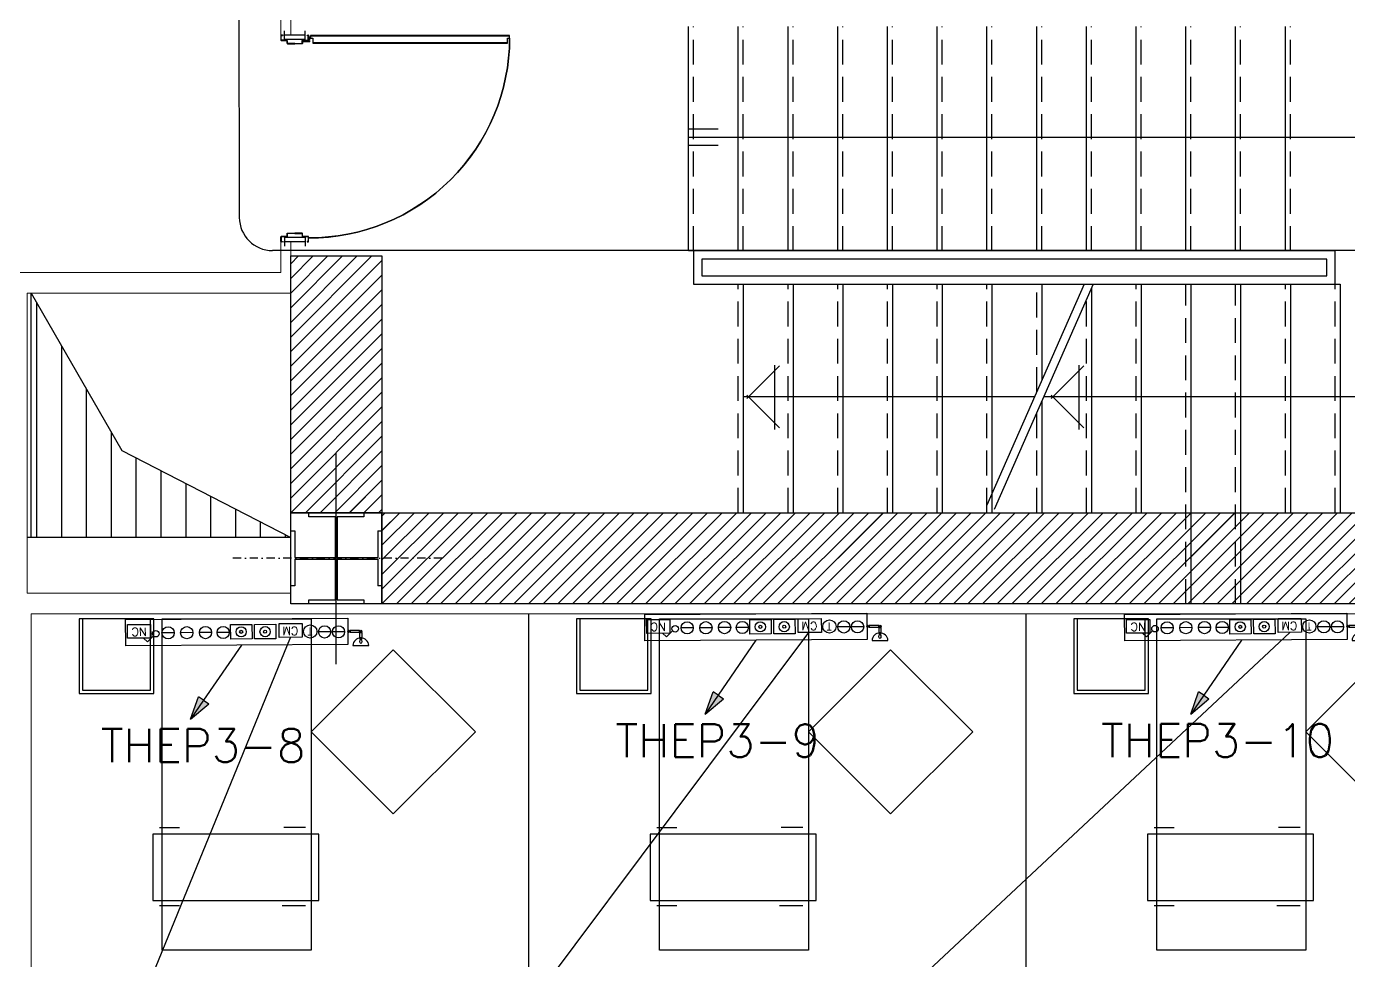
# Model space of a CAD drawing. Header units: inches. Extents: x 567429 to 582707, y 126347 to 133675.
# Drawn here: x 575581 to 576379, y 128098 to 128661 of the extents above; entities that cross this region are included whole.
import ezdxf
from ezdxf.enums import TextEntityAlignment as Align

# ---------------------------------------------------------------- set-up
doc = ezdxf.new("R2010")
doc.units = ezdxf.units.IN
doc.header["$MEASUREMENT"] = 0
for name, pattern in [('DASHDOT2', [0.5, 0.25, -0.125, 0, -0.125]), ('DASHED', [0.75, 0.5, -0.25]), ('DASHED2', [0.375, 0.25, -0.125])]:
    doc.linetypes.add(name, pattern=pattern)
for name, color, linetype in [('1', 15, 'Continuous'), ('2', 1, 'Continuous'), ('CONSUL', 3, 'Continuous'), ('Door', 1, 'Continuous'), ('ELECT', 3, 'Continuous'), ('FIRE WIRE', 4, 'Continuous'), ('mobl', 11, 'Continuous'), ('NEW BORESHI', 6, 'Continuous'), ('NURSE CALL WIRE', 4, 'Continuous'), ('pelle', 1, 'Continuous'), ('SOCKET', 3, 'Continuous'), ('SOCKET WIRE', 4, 'Continuous'), ('SOTOON', 2, 'Continuous'), ('wall', 4, 'Continuous'), ('wall kanaf', 4, 'Continuous')]:
    doc.layers.add(name, color=color, linetype=linetype)
doc.styles.add('2floorplan$0$style1', font='romans.shx', dxfattribs={"height": 40})
doc.styles.add('ISOCP', font='isocp.shx')
doc.styles.add('ROMANS', font='romans.shx')
doc.linetypes.add('ZIGZAG', pattern='A,0.0001,-0.2,[131,ltypeshp.shx,S=0.2,R=0,X=-0.2,Y=0],-0.4,[131,ltypeshp.shx,S=0.2,R=180,X=0.2,Y=0],-0.2', length=0.8001)

# ---------------------------------------------------------------- blocks, each defined once
blk = doc.blocks.new('D-125')
at = {"layer": 'Door', "ltscale": 8}
for p, q in [((-6.82, 10.41), (-6.82, 123.41)), ((-3.12, 124.61), (-3.12, 9.21))]:
    blk.add_line(p, q, dxfattribs=at)
at = {"layer": 'Door', "color": 15, "linetype": 'DASHED'}
for p, q in [((-6.48, 8.69), (-6.48, 4.5)), ((-6.48, 8.69), (-4.47, 8.69)), ((-5.99, 8.36), (-5.99, 4.48)), ((-5.99, 8.36), (-4.47, 8.36))]:
    blk.add_line(p, q, dxfattribs=at)
at = {"layer": 'Door', "color": 15}
for p, q in [((-4.83, 8.52), (-3.37, 8.52)), ((-4.1, 7.79), (-4.1, 9.25))]:
    blk.add_line(p, q, dxfattribs=at)
at = {"layer": 'Door', "ltscale": 8}
blk.add_lwpolyline([(-4.32, 123.41), (-4.32, 124.61), (-2.72, 124.61), (-2.72, 9.21), (-4.32, 9.21), (-4.32, 10.41), (-7.22, 10.41), (-7.22, 123.41)], close=True, dxfattribs=at)
at = {"layer": 'Door'}
for points in [[(-117.67, 0), (-117.67, 4.24, 0.414214), (-117.76, 4.33), (-119.21, 4.33, -0.414214), (-119.47, 4.59), (-119.47, 7.74, 0.414214), (-119.56, 7.83), (-122.24, 7.83, 0.414214), (-122.33, 7.74), (-122.33, 7.15), (-122.5, 7.15), (-122.5, 7.74, -0.414214), (-122.24, 8), (-119.56, 8, -0.414214), (-119.3, 7.74), (-119.3, 4.59, 0.414214), (-119.21, 4.5), (-117.76, 4.5, -0.414214), (-117.5, 4.24), (-117.5, 0)], [(-7.33, 0), (-7.33, 4.24, -0.414214), (-7.24, 4.33), (-5.79, 4.33, 0.414214), (-5.53, 4.59), (-5.53, 7.74, -0.414214), (-5.44, 7.83), (-2.76, 7.83, -0.414214), (-2.67, 7.74), (-2.67, 7.15), (-2.5, 7.15), (-2.5, 7.74, 0.414214), (-2.76, 8), (-5.44, 8, 0.414214), (-5.7, 7.74), (-5.7, 4.59, -0.414214), (-5.79, 4.5), (-7.24, 4.5, 0.414214), (-7.5, 4.24), (-7.5, 0)], [(-117.67, 0), (-117.67, -4.24, -0.414214), (-117.76, -4.33), (-119.21, -4.33, 0.414214), (-119.47, -4.59), (-119.47, -7.74, -0.414214), (-119.56, -7.83), (-122.24, -7.83, -0.414214), (-122.33, -7.74), (-122.33, -7.15), (-122.5, -7.15), (-122.5, -7.74, 0.414214), (-122.24, -8), (-119.56, -8, 0.414214), (-119.3, -7.74), (-119.3, -4.59, -0.414214), (-119.21, -4.5), (-117.76, -4.5, 0.414214), (-117.5, -4.24), (-117.5, 0)], [(-7.33, 0), (-7.33, -4.24, 0.414214), (-7.24, -4.33), (-5.79, -4.33, -0.414214), (-5.53, -4.59), (-5.53, -7.74, 0.414214), (-5.44, -7.83), (-2.76, -7.83, 0.414214), (-2.67, -7.74), (-2.67, -7.15), (-2.5, -7.15), (-2.5, -7.74, -0.414214), (-2.76, -8), (-5.44, -8, -0.414214), (-5.7, -7.74), (-5.7, -4.59, 0.414214), (-5.79, -4.5), (-7.24, -4.5, -0.414214), (-7.5, -4.24), (-7.5, 0)]]:
    blk.add_lwpolyline(points, format="xyb", dxfattribs=at)
at = {"layer": 'Door', "linetype": 'Continuous', "ltscale": 100}
blk.add_circle((-4.1, 8.52), 0.4, dxfattribs=at)
at = {"layer": 'Door'}
blk.add_circle((-4.1, 8.52), 0.281, dxfattribs=at)
at = {"layer": 'Door', "linetype": 'Continuous', "ltscale": 100}
blk.add_arc((-4.1, 8.52), 116.1, 90.10713, 180.25528, dxfattribs=at)
at = {"layer": 'wall', "color": 21}
for p, q in [((-120, 6), (-125, 6)), ((-5, 6), (0, 6)), ((-120, -6), (-125, -6)), ((-5, -6), (0, -6))]:
    blk.add_line(p, q, dxfattribs=at)
at = {"layer": 'wall', "color": 21, "linetype": 'Continuous', "ltscale": 100}
for p, q in [((-120, 6), (-120, -6)), ((-5, 6), (-5, -6))]:
    blk.add_line(p, q, dxfattribs=at)
blk = doc.blocks.new('console3')
at = {"layer": 'CONSUL', "color": 3}
for p, q in [((-70.05, 16.53), (-79.59, 16.53)), ((-75.18, 11.96), (-75.18, 13)), ((-75.18, 13), (-74.46, 13)), ((-74.46, 11.96), (-75.18, 11.96)), ((-74.46, 13), (-74.46, 11.96)), ((-65.06, 8.2), (-57.67, 8.2)), ((-56.72, 8.2), (-49.34, 8.2)), ((-39.5, 3.07), (-39.5, 11.4)), ((-39.5, 11.4), (-25.52, 11.4)), ((-25.52, 11.4), (-25.52, 3.07)), ((-23.62, 3.4), (-23.62, 12.2)), ((-23.62, 12.2), (-10.78, 12.2)), ((-10.78, 12.2), (-10.78, 3.4)), ((-9.18, 3.4), (-9.18, 12.2)), ((-9.18, 12.2), (3.66, 12.2)), ((3.66, 12.2), (3.66, 3.4)), ((4.5, 8.2), (11.88, 8.2)), ((15.18, 8.2), (22.56, 8.2)), ((26.46, 8.2), (33.85, 8.2)), ((37.75, 8.2), (45.13, 8.2)), ((50.25, 10), (53.94, 13.64)), ((51.91, 3.07), (51.91, 11.4)), ((51.91, 11.4), (65.89, 11.4)), ((53.94, 13.64), (56.27, 11.32)), ((65.89, 11.4), (65.89, 3.07)), ((-25.52, 3.07), (-39.5, 3.07)), ((-10.78, 3.4), (-23.62, 3.4)), ((3.66, 3.4), (-9.18, 3.4)), ((65.89, 3.07), (51.91, 3.07))]:
    blk.add_line(p, q, dxfattribs=at)
at = {"layer": 'CONSUL'}
for p, q in [((-75.36, 11.96), (-74.28, 11.96)), ((-75.36, 8.67), (-75.36, 11.96)), ((-74.28, 8.67), (-75.36, 8.67)), ((-74.28, 11.96), (-74.28, 8.67)), ((-74.12, 7.29), (-74.12, 8.66)), ((-74.12, 8.66), (-68.42, 8.66)), ((-68.42, 8.66), (-68.42, 7.29)), ((-68.42, 7.29), (-74.12, 7.29))]:
    blk.add_line(p, q, dxfattribs=at)
at = {"layer": 'CONSUL', "color": 4}
for p, q in [((-67.03, 0), (-67.03, 15.95)), ((-67.03, 15.95), (67.03, 15.95)), ((67.03, 15.95), (67.03, 0)), ((67.03, 0), (-67.03, 0))]:
    blk.add_line(p, q, dxfattribs=at)
at = {"layer": 'CONSUL'}
for centre, radius in [((-74.82, 7.97), 0.695), ((-74.82, 7.97), 0.453), ((-67.72, 7.97), 0.695), ((-67.72, 7.97), 0.453)]:
    blk.add_circle(centre, radius, dxfattribs=at)
at = {"layer": 'CONSUL', "color": 3}
for centre, radius in [((-61.36, 8.2), 3.69), ((-53.03, 8.2), 3.69), ((-44.35, 7.92), 4), ((-17.1, 7.86), 3.09), ((-17.1, 7.86), 0.926), ((-2.66, 7.86), 3.09), ((-2.66, 7.86), 0.926), ((8.19, 8.2), 3.69), ((18.87, 8.2), 3.69), ((30.15, 8.2), 3.69), ((41.44, 8.2), 3.69), ((48.76, 8.7), 1.98)]:
    blk.add_circle(centre, radius, dxfattribs=at)
blk.add_arc((-74.82, 16.74), 4.78, 182.53213, 357.46787, dxfattribs=at)
blk.add_ellipse((-74.82, 14.12), major_axis=(0, -1.12), ratio=0.548906, dxfattribs=at)
at = {"layer": 'CONSUL', "color": 2, "style": 'ISOCP'}
blk.add_text('T', height=5, dxfattribs=at).set_placement((-44.21, 7.84), align=Align.MIDDLE)
at = {"layer": 'CONSUL', "color": 2, "linetype": 'Continuous', "style": 'ROMANS'}
for s, p in [('CM', (-37.11, 5.03)), ('NC', (54.3, 5.03))]:
    blk.add_text(s, height=5, dxfattribs=at).set_placement(p)
blk = doc.blocks.new('FELESH')
at = {"layer": 'ELECT', "ltscale": 5}
for points in [[(5.31, 6.5), (3.03, 7.97), (-0.07, -1.84)], [(5.31, 6.5), (3.03, 7.97), (-0.07, -1.84)], [(5.31, 6.5), (7.58, 5.03), (-0.07, -1.84)], [(5.31, 6.5), (7.58, 5.03), (-0.07, -1.84)]]:
    blk.add_hatch(color=4, dxfattribs=at).paths.add_polyline_path(points)
at = {"layer": 'ELECT', "color": 4, "ltscale": 5}
for p, q in [((20.97, 30.75), (5.31, 6.5)), ((5.31, 6.5), (-0.07, -1.84))]:
    blk.add_line(p, q, dxfattribs=at)
at = {"layer": 'ELECT', "color": 4}
for p, q in [((-0.07, -1.84), (3.03, 7.97)), ((5.31, 6.5), (3.03, 7.97)), ((5.31, 6.5), (7.58, 5.03)), ((-0.07, -1.84), (7.58, 5.03)), ((-0.07, -1.84), (7.58, 5.03))]:
    blk.add_line(p, q, dxfattribs=at)
blk = doc.blocks.new('Eizoleh ICU')
at = {"layer": 'mobl'}
for p, q in [((130, 49.5), (130, -50.5)), ((170, 49.5), (130, 49.5)), ((170, -50.5), (170, 49.5)), ((0, 45), (200, 45)), ((0, -45), (0, 45)), ((126, 41.5), (126, 28.5)), ((173, 27.5), (173, 41.5)), ((200, 45), (200, -45)), ((126, -46.5), (126, -34.5)), ((173, -46.5), (173, -34.5)), ((200, -45), (0, -45)), ((45, -50), (0, -50)), ((0, -50), (0, -95)), ((43, -52), (0, -52)), ((43, -93), (43, -52)), ((45, -95), (45, -50)), ((130, -50.5), (170, -50.5)), ((0, -93), (43, -93)), ((0, -95), (45, -95))]:
    blk.add_line(p, q, dxfattribs=at)
at = {"layer": 'mobl', "linetype": 'Continuous'}
blk.add_lwpolyline([(68.17, 45), (117.67, 94.5), (68.17, 143.99), (18.67, 94.5)], close=True, dxfattribs=at)

msp = doc.modelspace()

# ---------------------------------------------------------------- hatches: boundary and pattern name
at = {"layer": 'NEW BORESHI'}
h = msp.add_hatch(dxfattribs=at)
h.set_pattern_fill('ANSI31', color=256, scale=50, angle=180, style=0)
h.set_pattern_definition([(225, (575740.4864, 128367.7894), (4.41942, -4.41942), [])])
h.paths.add_polyline_path([(575740.49, 128672.79), (575795.49, 128672.79), (575795.49, 129012.79), (575740.49, 129012.79)])
h.paths.add_polyline_path([(575795.49, 128522.79), (575740.49, 128522.79), (575740.49, 128367.79), (575795.49, 128367.79)])
h = msp.add_hatch(dxfattribs=at)
h.set_pattern_fill('ANSI31', color=256, scale=50, angle=180, style=0)
h.set_pattern_definition([(225, (575795.4864, 128312.7894), (4.41942, -4.41942), [])])
h.paths.add_polyline_path([(575795.49, 128367.79), (576515.49, 128367.79), (576515.49, 128312.79), (575795.49, 128312.79)])

# ---------------------------------------------------------------- linework, layer by layer
at = {"layer": '1', "color": 15, "linetype": 'DASHED2', "ltscale": 60}
for p, q in [((575983.49, 128525.79), (575983.49, 128661.29)), ((576013.49, 128525.79), (576013.49, 128661.29)), ((576043.49, 128525.79), (576043.49, 128661.29)), ((576073.49, 128525.79), (576073.49, 128661.29)), ((576103.49, 128525.79), (576103.49, 128661.29)), ((576133.49, 128525.79), (576133.49, 128661.29)), ((576163.49, 128525.79), (576163.49, 128661.29)), ((576193.49, 128525.79), (576193.49, 128661.29)), ((576223.49, 128525.79), (576223.49, 128661.29)), ((576253.49, 128525.79), (576253.49, 128661.29)), ((576283.49, 128525.79), (576283.49, 128661.29)), ((576313.49, 128525.79), (576313.49, 128661.29)), ((576343.49, 128525.79), (576343.49, 128661.29)), ((576010.49, 128367.79), (576010.49, 128505.79)), ((576040.49, 128367.79), (576040.49, 128505.79)), ((576070.49, 128367.79), (576070.49, 128505.79)), ((576100.49, 128367.79), (576100.49, 128505.79)), ((576130.49, 128367.79), (576130.49, 128505.79)), ((576160.49, 128367.79), (576160.49, 128505.79)), ((576190.49, 128440.7), (576190.49, 128505.79)), ((576250.49, 128367.79), (576250.49, 128505.79)), ((576280.49, 128312.79), (576280.49, 128505.79)), ((576310.49, 128312.79), (576310.49, 128505.79)), ((576340.49, 128367.79), (576340.49, 128505.79)), ((576370.49, 128367.79), (576370.49, 128505.79)), ((576220.49, 128367.79), (576220.49, 128496.59)), ((576190.49, 128367.79), (576190.49, 128428.33))]:
    msp.add_line(p, q, dxfattribs=at)
at = {"layer": '1', "color": 15}
for p, q in [((575980.49, 128599.54), (575998.25, 128599.54)), ((575980.49, 128594.54), (576415.13, 128594.54)), ((575980.49, 128589.54), (575998.25, 128589.54)), ((576219.04, 128505.79), (576160.49, 128372.32)), ((576224.53, 128505.79), (576164.76, 128369.79)), ((576224.53, 128505.79), (576164.76, 128369.79)), ((575583.99, 128352.79), (575583.99, 128500.37)), ((575583.99, 128500.37), (575638.55, 128405.4)), ((575587.35, 128352.79), (575587.35, 128494.51)), ((575602.35, 128352.79), (575602.35, 128468.41)), ((576199.24, 128436.78), (576218.98, 128456.52)), ((576216.11, 128418.13), (576216.11, 128456.77)), ((575617.35, 128352.79), (575617.35, 128442.3)), ((576415.13, 128437.79), (576195.25, 128437.79)), ((576199.24, 128438.8), (576218.98, 128419.06)), ((575632.35, 128352.79), (575632.35, 128416.19)), ((575638.55, 128405.4), (575740.49, 128352.79)), ((575647.35, 128352.79), (575647.35, 128400.86)), ((575662.35, 128352.79), (575662.35, 128393.12)), ((575677.35, 128352.79), (575677.35, 128385.38)), ((575692.35, 128352.79), (575692.35, 128377.63)), ((575707.35, 128352.79), (575707.35, 128369.89)), ((575722.35, 128352.79), (575722.35, 128362.15)), ((575740.49, 128352.79), (575583.99, 128352.79)), ((575737.35, 128352.79), (575737.35, 128354.41))]:
    msp.add_line(p, q, dxfattribs=at)
at = {"layer": '2', "color": 15, "ltscale": 50}
for p, q in [((576015.67, 128436.78), (576035.42, 128456.52)), ((576032.54, 128418.13), (576032.54, 128456.77)), ((576189.21, 128437.79), (576013.49, 128437.79)), ((576015.67, 128438.8), (576035.42, 128419.06))]:
    msp.add_line(p, q, dxfattribs=at)
at = {"layer": '2', "color": 15}
msp.add_line((575740.49, 128352.79), (575581.49, 128352.79), dxfattribs=at)
at = {"layer": 'Door', "color": 15}
for p, q in [((575734.61, 128655.82), (575734.61, 128653.02)), ((575734.79, 128653.02), (575734.79, 128655.82)), ((575735.5, 128656.08), (575734.88, 128656.08)), ((575734.88, 128655.91), (575735.5, 128655.91)), ((575738.16, 128652.93), (575734.88, 128652.93)), ((575734.88, 128652.76), (575738.16, 128652.76)), ((575735.5, 128655.91), (575735.5, 128656.08)), ((575747.7, 128652.93), (575750.99, 128652.93)), ((575750.99, 128652.76), (575747.7, 128652.76)), ((575750.36, 128655.91), (575750.36, 128656.08)), ((575750.36, 128656.08), (575750.99, 128656.08)), ((575750.99, 128655.91), (575750.36, 128655.91)), ((575751.03, 128654.41), (575752.55, 128654.41)), ((575751.08, 128653.02), (575751.08, 128655.82)), ((575751.25, 128655.82), (575751.25, 128653.02)), ((575751.8, 128653.66), (575751.8, 128655.17)), ((575738.25, 128652.67), (575738.25, 128651.15)), ((575738.43, 128651.15), (575738.43, 128652.67)), ((575742.93, 128651.06), (575738.52, 128651.06)), ((575738.52, 128650.88), (575742.93, 128650.88)), ((575742.93, 128651.06), (575747.35, 128651.06)), ((575747.35, 128650.88), (575742.93, 128650.88)), ((575747.44, 128651.15), (575747.44, 128652.67)), ((575747.61, 128652.67), (575747.61, 128651.15)), ((575734.61, 128531.55), (575734.61, 128534.34)), ((575734.79, 128534.34), (575734.79, 128531.55)), ((575734.88, 128534.61), (575738.16, 128534.61)), ((575738.16, 128534.43), (575734.88, 128534.43)), ((575738.25, 128534.7), (575738.25, 128536.22)), ((575738.43, 128536.22), (575738.43, 128534.7)), ((575738.52, 128536.48), (575742.93, 128536.48)), ((575742.93, 128536.31), (575738.52, 128536.31)), ((575747.35, 128536.48), (575742.93, 128536.48)), ((575742.93, 128536.31), (575747.35, 128536.31)), ((575747.44, 128536.22), (575747.44, 128534.7)), ((575747.61, 128534.7), (575747.61, 128536.22)), ((575750.99, 128534.61), (575747.7, 128534.61)), ((575747.7, 128534.43), (575750.99, 128534.43)), ((575751.08, 128534.34), (575751.08, 128531.55)), ((575751.25, 128531.55), (575751.25, 128534.34)), ((575734.88, 128531.46), (575735.5, 128531.46)), ((575735.5, 128531.28), (575734.88, 128531.28)), ((575735.5, 128531.46), (575735.5, 128531.28)), ((575750.99, 128531.46), (575750.36, 128531.46)), ((575750.36, 128531.46), (575750.36, 128531.28)), ((575750.36, 128531.28), (575750.99, 128531.28))]:
    msp.add_line(p, q, dxfattribs=at)
at = {"layer": 'Door', "color": 15, "ltscale": 8}
for p, q in [((575749.17, 128656.08), (575736.69, 128656.08)), ((575872.53, 128655.85), (575752.51, 128655.85)), ((575752.51, 128655.85), (575752.51, 128654.19)), ((575872.53, 128655.44), (575752.51, 128655.44)), ((575752.51, 128654.19), (575753.76, 128654.19)), ((575753.76, 128654.19), (575753.76, 128651.17)), ((575871.28, 128654.19), (575872.53, 128654.19)), ((575871.28, 128651.17), (575871.28, 128654.19)), ((575872.53, 128654.19), (575872.53, 128655.85)), ((575753.76, 128651.59), (575871.28, 128651.59)), ((575753.76, 128651.17), (575871.28, 128651.17)), ((575749.17, 128531.28), (575736.69, 128531.28))]:
    msp.add_line(p, q, dxfattribs=at)
at = {"layer": 'Door', "color": 15, "linetype": 'DASHED'}
for p, q in [((575751.62, 128652.45), (575751.62, 128654.04)), ((575751.97, 128651.95), (575751.97, 128654.04)), ((575751.62, 128652.45), (575747.59, 128652.45)), ((575751.97, 128651.95), (575747.61, 128651.95))]:
    msp.add_line(p, q, dxfattribs=at)
at = {"layer": 'Door', "color": 15, "linetype": 'Continuous', "ltscale": 100}
msp.add_circle((575751.8, 128654.41), 0.416, dxfattribs=at)
at = {"layer": 'Door', "color": 15}
msp.add_circle((575751.79, 128654.41), 0.292, dxfattribs=at)
for centre, radius, start, end in [((575734.88, 128655.82), 0.267, 90, 180), ((575734.88, 128653.02), 0.267, 180, 270), ((575734.88, 128655.82), 0.0889, 90, 180), ((575734.88, 128653.02), 0.0889, 180, 270), ((575738.16, 128652.67), 0.267, 360, 90), ((575738.16, 128652.67), 0.0889, 0, 90), ((575747.7, 128652.67), 0.267, 90, 180), ((575747.7, 128652.67), 0.0889, 90, 180), ((575750.99, 128655.82), 0.267, 360, 90), ((575750.99, 128655.82), 0.0889, 360, 90), ((575750.99, 128653.02), 0.0889, 270, 0), ((575750.99, 128653.02), 0.267, 270, 0), ((575738.52, 128651.15), 0.267, 180, 270), ((575738.52, 128651.15), 0.0889, 180, 270), ((575747.35, 128651.15), 0.0889, 270, 0), ((575747.35, 128651.15), 0.267, 270, 0), ((575734.88, 128534.34), 0.267, 90, 180), ((575734.88, 128534.34), 0.0889, 90, 180), ((575738.16, 128534.7), 0.267, 270, 0), ((575738.16, 128534.7), 0.0889, 270, 0), ((575738.52, 128536.22), 0.267, 90, 180), ((575738.52, 128536.22), 0.0889, 90, 180), ((575747.35, 128536.22), 0.267, 360, 90), ((575747.35, 128536.22), 0.0889, 360, 90), ((575747.7, 128534.7), 0.267, 180, 270), ((575747.7, 128534.7), 0.0889, 180, 270), ((575750.99, 128534.34), 0.267, 360, 90), ((575750.99, 128534.34), 0.0889, 0, 90), ((575734.88, 128531.55), 0.267, 180, 270), ((575734.88, 128531.55), 0.0889, 180, 270), ((575750.99, 128531.55), 0.0889, 270, 0), ((575750.99, 128531.55), 0.267, 270, 0)]:
    msp.add_arc(centre, radius, start, end, dxfattribs=at)
at = {"layer": 'Door', "color": 15, "linetype": 'Continuous', "ltscale": 100}
msp.add_arc((575751.79, 128654.41), 120.74, 269.74472, 359.89287, dxfattribs=at)
at = {"layer": 'FIRE WIRE'}
for p, q in [((575709.11, 128684.79), (575709.48, 128545.95)), ((576391.17, 128526.01), (575729.48, 128526.01))]:
    msp.add_line(p, q, dxfattribs=at)
msp.add_arc((575729.48, 128546.01), 20, 180.15421, 270, dxfattribs=at)
at = {"layer": 'mobl', "color": 15}
msp.add_line((575767.99, 128276.46), (575767.99, 128404.12), dxfattribs=at)
msp.add_line((575767.99, 128276.46), (575767.99, 128404.12), dxfattribs=at)
msp.add_line((575767.99, 128276.46), (575767.99, 128404.12), dxfattribs=at)
at = {"layer": 'mobl', "color": 15, "linetype": 'ZIGZAG', "ltscale": 20}
for p, q in [((575883.99, 128306.79), (575883.99, 128051.79)), ((576183.99, 128306.79), (576183.99, 128006.79))]:
    msp.add_line(p, q, dxfattribs=at)
at = {"layer": 'NEW BORESHI', "color": 15}
for p, q in [((575740.49, 128367.79), (575740.49, 128522.79)), ((575740.49, 128522.79), (575795.49, 128522.79)), ((575789.42, 128522.79), (575740.49, 128473.86)), ((575780.58, 128522.79), (575740.49, 128482.69)), ((575771.74, 128522.79), (575740.49, 128491.53)), ((575762.9, 128522.79), (575740.49, 128500.37)), ((575754.07, 128522.79), (575740.49, 128509.21)), ((575745.23, 128522.79), (575740.49, 128518.05)), ((575795.49, 128520.02), (575740.49, 128465.02)), ((575795.49, 128522.79), (575795.49, 128367.79)), ((575795.49, 128511.18), (575740.49, 128456.18)), ((575795.49, 128502.34), (575740.49, 128447.34)), ((575795.49, 128493.5), (575740.49, 128438.5)), ((575795.49, 128484.66), (575740.49, 128429.66)), ((575795.49, 128475.82), (575740.49, 128420.82)), ((575795.49, 128466.98), (575740.49, 128411.98)), ((575795.49, 128458.14), (575740.49, 128403.14)), ((575795.49, 128449.31), (575740.49, 128394.31)), ((575795.49, 128440.47), (575740.49, 128385.47)), ((575795.49, 128431.63), (575740.49, 128376.63)), ((575795.49, 128422.79), (575740.49, 128367.79)), ((575795.49, 128413.95), (575749.33, 128367.79)), ((575795.49, 128405.11), (575758.16, 128367.79)), ((575795.49, 128396.27), (575767, 128367.79)), ((575795.49, 128387.43), (575775.84, 128367.79)), ((575795.49, 128378.6), (575784.68, 128367.79)), ((575795.49, 128367.79), (575740.49, 128367.79)), ((575795.49, 128369.76), (575793.52, 128367.79)), ((575795.49, 128367.79), (576515.49, 128367.79)), ((575795.49, 128312.79), (575795.49, 128367.79)), ((575850.49, 128367.79), (575795.49, 128312.79)), ((575841.65, 128367.79), (575795.49, 128321.63)), ((575832.81, 128367.79), (575795.49, 128330.47)), ((575823.97, 128367.79), (575795.49, 128339.31)), ((575815.13, 128367.79), (575795.49, 128348.14)), ((575806.29, 128367.79), (575795.49, 128356.98)), ((575797.45, 128367.79), (575795.49, 128365.82)), ((575859.33, 128367.79), (575804.33, 128312.79)), ((575868.16, 128367.79), (575813.16, 128312.79)), ((575877, 128367.79), (575822, 128312.79)), ((575885.84, 128367.79), (575830.84, 128312.79)), ((575894.68, 128367.79), (575839.68, 128312.79)), ((575903.52, 128367.79), (575848.52, 128312.79)), ((575912.36, 128367.79), (575857.36, 128312.79)), ((575921.2, 128367.79), (575866.2, 128312.79)), ((575930.04, 128367.79), (575875.04, 128312.79)), ((575938.87, 128367.79), (575883.87, 128312.79)), ((575947.71, 128367.79), (575892.71, 128312.79)), ((575956.55, 128367.79), (575901.55, 128312.79)), ((575965.39, 128367.79), (575910.39, 128312.79)), ((575974.23, 128367.79), (575919.23, 128312.79)), ((575983.07, 128367.79), (575928.07, 128312.79)), ((575991.91, 128367.79), (575936.91, 128312.79)), ((576000.75, 128367.79), (575945.75, 128312.79)), ((576009.59, 128367.79), (575954.59, 128312.79)), ((576018.42, 128367.79), (575963.42, 128312.79)), ((576027.26, 128367.79), (575972.26, 128312.79)), ((576036.1, 128367.79), (575981.1, 128312.79)), ((576044.94, 128367.79), (575989.94, 128312.79)), ((576053.78, 128367.79), (575998.78, 128312.79)), ((576062.62, 128367.79), (576007.62, 128312.79)), ((576071.46, 128367.79), (576016.46, 128312.79)), ((576080.3, 128367.79), (576025.3, 128312.79)), ((576089.13, 128367.79), (576034.13, 128312.79)), ((576097.97, 128367.79), (576042.97, 128312.79)), ((576106.81, 128367.79), (576051.81, 128312.79)), ((576115.65, 128367.79), (576060.65, 128312.79)), ((576124.49, 128367.79), (576069.49, 128312.79)), ((576133.33, 128367.79), (576078.33, 128312.79)), ((576142.17, 128367.79), (576087.17, 128312.79)), ((576151.01, 128367.79), (576096.01, 128312.79)), ((576159.85, 128367.79), (576104.85, 128312.79)), ((576168.68, 128367.79), (576113.68, 128312.79)), ((576177.52, 128367.79), (576122.52, 128312.79)), ((576186.36, 128367.79), (576131.36, 128312.79)), ((576195.2, 128367.79), (576140.2, 128312.79)), ((576204.04, 128367.79), (576149.04, 128312.79)), ((576212.88, 128367.79), (576157.88, 128312.79)), ((576221.72, 128367.79), (576166.72, 128312.79)), ((576230.56, 128367.79), (576175.56, 128312.79)), ((576239.4, 128367.79), (576184.4, 128312.79)), ((576248.23, 128367.79), (576193.23, 128312.79)), ((576257.07, 128367.79), (576202.07, 128312.79)), ((576265.91, 128367.79), (576210.91, 128312.79)), ((576274.75, 128367.79), (576219.75, 128312.79)), ((576283.59, 128367.79), (576228.59, 128312.79)), ((576292.43, 128367.79), (576237.43, 128312.79)), ((576301.27, 128367.79), (576246.27, 128312.79)), ((576310.11, 128367.79), (576255.11, 128312.79)), ((576318.94, 128367.79), (576263.94, 128312.79)), ((576327.78, 128367.79), (576272.78, 128312.79)), ((576336.62, 128367.79), (576281.62, 128312.79)), ((576345.46, 128367.79), (576290.46, 128312.79)), ((576354.3, 128367.79), (576299.3, 128312.79)), ((576363.14, 128367.79), (576308.14, 128312.79)), ((576371.98, 128367.79), (576316.98, 128312.79)), ((576380.82, 128367.79), (576325.82, 128312.79)), ((576389.66, 128367.79), (576334.66, 128312.79)), ((576398.49, 128367.79), (576343.49, 128312.79)), ((576407.33, 128367.79), (576352.33, 128312.79)), ((576416.17, 128367.79), (576361.17, 128312.79)), ((576425.01, 128367.79), (576370.01, 128312.79)), ((576515.49, 128312.79), (575795.49, 128312.79))]:
    msp.add_line(p, q, dxfattribs=at)
at = {"layer": 'NEW BORESHI', "elevation": 0}
msp.add_lwpolyline([(575795.49, 128522.79), (575795.49, 128367.79), (575740.49, 128367.79), (575740.49, 128522.79), (575795.49, 128522.79)], dxfattribs=at)
msp.add_lwpolyline([(575795.49, 128367.79), (576515.49, 128367.79), (576515.49, 128312.79), (575795.49, 128312.79)], close=True, dxfattribs=at)
at = {"layer": 'NURSE CALL WIRE'}
for p, q in [((576052.88, 128295.57), (575422.95, 127454.19)), ((575444.25, 127454.19), (576343.14, 128295.6)), ((575397.43, 127454.19), (575740.45, 128292.58))]:
    msp.add_line(p, q, dxfattribs=at)
at = {"layer": 'pelle', "ltscale": 2}
for p, q in [((575980.49, 128525.79), (575980.49, 128661.29)), ((576010.49, 128525.79), (576010.49, 128661.29)), ((576040.49, 128525.79), (576040.49, 128661.29)), ((576070.49, 128525.79), (576070.49, 128661.29)), ((576100.49, 128525.79), (576100.49, 128661.29)), ((576130.49, 128525.79), (576130.49, 128661.29)), ((576160.49, 128525.79), (576160.49, 128661.29)), ((576190.49, 128525.79), (576190.49, 128661.29)), ((576220.49, 128525.79), (576220.49, 128661.29)), ((576250.49, 128525.79), (576250.49, 128661.29)), ((576280.49, 128525.79), (576280.49, 128661.29)), ((576310.49, 128525.79), (576310.49, 128661.29)), ((576340.49, 128525.79), (576340.49, 128661.29)), ((575983.49, 128525.79), (575980.49, 128525.79)), ((576013.49, 128505.79), (576013.49, 128367.79)), ((576043.49, 128505.79), (576043.49, 128367.79)), ((576073.49, 128505.79), (576073.49, 128367.79)), ((576103.49, 128505.79), (576103.49, 128367.79)), ((576133.49, 128505.79), (576133.49, 128367.79)), ((576163.49, 128505.79), (576163.49, 128367.79)), ((576193.49, 128505.79), (576193.49, 128447.54)), ((576223.49, 128503.41), (576223.49, 128367.79)), ((576253.49, 128505.79), (576253.49, 128367.79)), ((576283.49, 128505.79), (576283.49, 128312.79)), ((576313.49, 128505.79), (576313.49, 128312.79)), ((576343.49, 128505.79), (576343.49, 128367.79)), ((576370.49, 128505.79), (576373.49, 128505.79)), ((576373.49, 128505.79), (576373.49, 128367.79)), ((576193.49, 128435.15), (576193.49, 128367.79))]:
    msp.add_line(p, q, dxfattribs=at)
at = {"layer": 'pelle', "color": 15, "ltscale": 2}
for p, q in [((575980.49, 128525.79), (575980.49, 128661.29)), ((576010.49, 128525.79), (576010.49, 128661.29)), ((576040.49, 128525.79), (576040.49, 128661.29)), ((576070.49, 128525.79), (576070.49, 128661.29)), ((576100.49, 128525.79), (576100.49, 128661.29)), ((576130.49, 128525.79), (576130.49, 128661.29)), ((576160.49, 128525.79), (576160.49, 128661.29)), ((576190.49, 128525.79), (576190.49, 128661.29)), ((576220.49, 128525.79), (576220.49, 128661.29)), ((576250.49, 128525.79), (576250.49, 128661.29)), ((576280.49, 128525.79), (576280.49, 128661.29)), ((576310.49, 128525.79), (576310.49, 128661.29)), ((576340.49, 128525.79), (576340.49, 128661.29)), ((575983.49, 128525.79), (575980.49, 128525.79)), ((576370.49, 128525.79), (575983.49, 128525.79)), ((575983.49, 128525.79), (575983.49, 128505.79)), ((576370.49, 128505.79), (576370.49, 128525.79)), ((576365.49, 128520.79), (575988.49, 128520.79)), ((575988.49, 128520.79), (575988.49, 128510.79)), ((576365.49, 128510.79), (576365.49, 128520.79)), ((575988.49, 128510.79), (576221.24, 128510.79)), ((576221.24, 128510.79), (576365.49, 128510.79)), ((575983.49, 128505.79), (576219.1, 128505.79)), ((576013.49, 128505.79), (576013.49, 128367.79)), ((576043.49, 128505.79), (576043.49, 128367.79)), ((576073.49, 128505.79), (576073.49, 128367.79)), ((576103.49, 128505.79), (576103.49, 128367.79)), ((576133.49, 128505.79), (576133.49, 128367.79)), ((576163.49, 128505.79), (576163.49, 128367.79)), ((576193.49, 128505.79), (576193.49, 128447.54)), ((576219.04, 128505.79), (576370.49, 128505.79)), ((576223.49, 128503.41), (576223.49, 128367.79)), ((576253.49, 128505.79), (576253.49, 128367.79)), ((576283.49, 128505.79), (576283.49, 128312.79)), ((576313.49, 128505.79), (576313.49, 128312.79)), ((576343.49, 128505.79), (576343.49, 128367.79)), ((576370.49, 128505.79), (576373.49, 128505.79)), ((576373.49, 128505.79), (576373.49, 128367.79)), ((576193.49, 128435.15), (576193.49, 128367.79))]:
    msp.add_line(p, q, dxfattribs=at)
at = {"layer": 'pelle', "ltscale": 2, "elevation": 0}
for points in [[(576219.04, 128505.79), (576370.49, 128505.79), (576370.49, 128525.79), (575983.49, 128525.79), (575983.49, 128505.79), (576219.1, 128505.79)], [(576221.24, 128510.79), (576365.49, 128510.79), (576365.49, 128520.79), (575988.49, 128520.79), (575988.49, 128510.79), (576221.24, 128510.79)]]:
    msp.add_lwpolyline(points, dxfattribs=at)
at = {"layer": 'SOTOON', "color": 15}
for p, q in [((575740.49, 128367.79), (575795.49, 128367.79)), ((575740.49, 128312.79), (575740.49, 128367.79)), ((575740.49, 128367.79), (575795.49, 128367.79)), ((575740.49, 128312.79), (575740.49, 128367.79)), ((575740.49, 128367.79), (575795.49, 128367.79)), ((575740.49, 128312.79), (575740.49, 128367.79)), ((575751.49, 128367.79), (575784.49, 128367.79)), ((575751.49, 128365.29), (575751.49, 128367.79)), ((575751.49, 128367.79), (575784.49, 128367.79)), ((575751.49, 128365.29), (575751.49, 128367.79)), ((575751.49, 128367.79), (575784.49, 128367.79)), ((575751.49, 128365.29), (575751.49, 128367.79)), ((575784.49, 128367.79), (575784.49, 128365.29)), ((575784.49, 128367.79), (575784.49, 128365.29)), ((575784.49, 128367.79), (575784.49, 128365.29)), ((575795.49, 128367.79), (575795.49, 128312.79)), ((575795.49, 128367.79), (575795.49, 128312.79)), ((575795.49, 128367.79), (575795.49, 128312.79)), ((575767.39, 128365.29), (575751.49, 128365.29)), ((575767.39, 128365.29), (575751.49, 128365.29)), ((575767.39, 128365.29), (575751.49, 128365.29)), ((575767.39, 128365.29), (575767.39, 128340.89)), ((575767.39, 128365.29), (575767.39, 128340.89)), ((575767.39, 128365.29), (575767.39, 128340.89)), ((575784.49, 128365.29), (575768.59, 128365.29)), ((575768.59, 128365.29), (575768.59, 128340.89)), ((575784.49, 128365.29), (575768.59, 128365.29)), ((575768.59, 128365.29), (575768.59, 128340.89)), ((575784.49, 128365.29), (575768.59, 128365.29)), ((575768.59, 128365.29), (575768.59, 128340.89)), ((575740.49, 128323.79), (575740.49, 128356.79)), ((575740.49, 128356.79), (575742.99, 128356.79)), ((575740.49, 128323.79), (575740.49, 128356.79)), ((575740.49, 128356.79), (575742.99, 128356.79)), ((575740.49, 128323.79), (575740.49, 128356.79)), ((575740.49, 128356.79), (575742.99, 128356.79)), ((575742.99, 128356.79), (575742.99, 128340.89)), ((575742.99, 128356.79), (575742.99, 128340.89)), ((575742.99, 128356.79), (575742.99, 128340.89)), ((575792.99, 128356.79), (575795.49, 128356.79)), ((575792.99, 128356.79), (575792.99, 128340.89)), ((575792.99, 128356.79), (575795.49, 128356.79)), ((575792.99, 128356.79), (575792.99, 128340.89)), ((575792.99, 128356.79), (575795.49, 128356.79)), ((575792.99, 128356.79), (575792.99, 128340.89)), ((575795.49, 128356.79), (575795.49, 128323.79)), ((575795.49, 128356.79), (575795.49, 128323.79)), ((575795.49, 128356.79), (575795.49, 128323.79)), ((575742.99, 128340.89), (575767.39, 128340.89)), ((575742.99, 128340.89), (575767.39, 128340.89)), ((575742.99, 128340.89), (575767.39, 128340.89)), ((575742.99, 128339.69), (575742.99, 128323.79)), ((575742.99, 128339.69), (575767.39, 128339.69)), ((575742.99, 128339.69), (575742.99, 128323.79)), ((575742.99, 128339.69), (575767.39, 128339.69)), ((575742.99, 128339.69), (575742.99, 128323.79)), ((575742.99, 128339.69), (575767.39, 128339.69)), ((575767.39, 128339.69), (575767.39, 128315.29)), ((575767.39, 128339.69), (575767.39, 128315.29)), ((575767.39, 128339.69), (575767.39, 128315.29)), ((575768.59, 128340.89), (575792.99, 128340.89)), ((575768.59, 128340.89), (575792.99, 128340.89)), ((575768.59, 128340.89), (575792.99, 128340.89)), ((575768.59, 128339.69), (575792.99, 128339.69)), ((575768.59, 128339.69), (575768.59, 128315.29)), ((575768.59, 128339.69), (575792.99, 128339.69)), ((575768.59, 128339.69), (575768.59, 128315.29)), ((575768.59, 128339.69), (575792.99, 128339.69)), ((575768.59, 128339.69), (575768.59, 128315.29)), ((575792.99, 128339.69), (575792.99, 128323.79)), ((575792.99, 128339.69), (575792.99, 128323.79)), ((575792.99, 128339.69), (575792.99, 128323.79)), ((575742.99, 128323.79), (575740.49, 128323.79)), ((575742.99, 128323.79), (575740.49, 128323.79)), ((575742.99, 128323.79), (575740.49, 128323.79)), ((575795.49, 128323.79), (575792.99, 128323.79)), ((575795.49, 128323.79), (575792.99, 128323.79)), ((575795.49, 128323.79), (575792.99, 128323.79)), ((575795.49, 128312.79), (575740.49, 128312.79)), ((575795.49, 128312.79), (575740.49, 128312.79)), ((575795.49, 128312.79), (575740.49, 128312.79)), ((575751.49, 128312.79), (575751.49, 128315.29)), ((575751.49, 128315.29), (575767.39, 128315.29)), ((575751.49, 128312.79), (575751.49, 128315.29)), ((575751.49, 128315.29), (575767.39, 128315.29)), ((575751.49, 128312.79), (575751.49, 128315.29)), ((575751.49, 128315.29), (575767.39, 128315.29)), ((575784.49, 128312.79), (575751.49, 128312.79)), ((575784.49, 128312.79), (575751.49, 128312.79)), ((575784.49, 128312.79), (575751.49, 128312.79)), ((575768.59, 128315.29), (575784.49, 128315.29)), ((575768.59, 128315.29), (575784.49, 128315.29)), ((575768.59, 128315.29), (575784.49, 128315.29)), ((575784.49, 128315.29), (575784.49, 128312.79)), ((575784.49, 128315.29), (575784.49, 128312.79)), ((575784.49, 128315.29), (575784.49, 128312.79))]:
    msp.add_line(p, q, dxfattribs=at)
at = {"layer": 'SOTOON', "color": 15, "linetype": 'DASHDOT2', "ltscale": 20}
msp.add_line((575831.82, 128340.29), (575704.16, 128340.29), dxfattribs=at)
msp.add_line((575831.82, 128340.29), (575704.16, 128340.29), dxfattribs=at)
msp.add_line((575831.82, 128340.29), (575704.16, 128340.29), dxfattribs=at)
at = {"layer": 'wall kanaf', "color": 15, "lineweight": 20, "ltscale": 0.1}
for p, q in [((575734.49, 129073.79), (575734.49, 128656.08)), ((575740.49, 128656.08), (575740.49, 128672.79)), ((575734.49, 128656.08), (575740.49, 128656.08)), ((575734.49, 128531.28), (575740.49, 128531.28)), ((575734.49, 128512.87), (575734.49, 128531.28)), ((575740.49, 128531.28), (575740.49, 128522.79)), ((575734.49, 128512.87), (575531.18, 128512.87)), ((575740.49, 128500.37), (575581.49, 128500.37)), ((575581.49, 128500.37), (575581.49, 128319.29)), ((575740.49, 128319.29), (575581.49, 128319.29)), ((575583.99, 128306.79), (575583.99, 128015.29)), ((576779.33, 128306.79), (575583.99, 128306.79)), ((575870.43, 128306.75), (576198.14, 128306.75))]:
    msp.add_line(p, q, dxfattribs=at)

# ---------------------------------------------------------------- block references
at = {"layer": 'CONSUL', "ltscale": 5, "rotation": 180.3314807586263}
for p in [(575707.88, 128303.79), (576021.04, 128306.79), (576310.56, 128306.81)]:
    msp.add_blockref('console3', p, dxfattribs=at)
at = {"layer": 'Door', "linetype": 'Continuous', "xscale": -1.040000000225517, "yscale": 1.040000000225517, "zscale": 1.040000000225957, "rotation": 270}
msp.add_blockref('D-125', (575742.93, 128658.68), dxfattribs=at)
at = {"layer": 'mobl', "color": 15, "rotation": 270}
for p in [(575707.88, 128303.79), (576007.88, 128303.79), (576307.88, 128303.79)]:
    msp.add_blockref('Eizoleh ICU', p, dxfattribs=at)
at = {"layer": 'SOCKET WIRE', "xscale": 1.395348837338046, "yscale": 1.395348837338046, "zscale": 1.395348837338046, "rotation": 358.3920616874967}
for p in [(575680.26, 128245.78), (575990.69, 128248.77), (576283.6, 128248.81)]:
    msp.add_blockref('FELESH', p, dxfattribs=at)

# ---------------------------------------------------------------- texts
at = {"layer": 'SOCKET', "color": 2, "style": '2floorplan$0$style1'}
for s, p in [('THEP3-9', (575936.36, 128220.29)), ('THEP3-10', (576229.27, 128220.33)), ('THEP3-8', (575625.93, 128217.31))]:
    msp.add_text(s, height=20, dxfattribs=at).set_placement(p)

doc.saveas('drawing.dxf')
